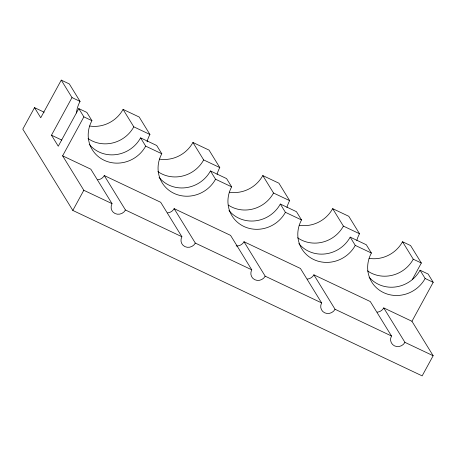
<?xml version="1.0" encoding="UTF-8"?>
<svg xmlns="http://www.w3.org/2000/svg" width="456" height="456" viewBox="0 0 456 456"><rect width="100%" height="100%" fill="white"/><g stroke="black" fill="none" stroke-linecap="round" stroke-linejoin="round"><path stroke-width="0.68" d="M44.175 112.216L34.525 107.644L22.8 129.145L72.823 210.438L422.153 375.881L433.149 355.72L411.95 321.28L383.735 307.914A7.78 7.302 -31.6 0 1 377.203 312.143M76.46 112.997A31.128 29.195 -31.6 0 1 80.056 101.386L69.318 83.938L61.258 80.119L40.744 117.751L34.525 107.644M411.95 321.28L433.2 282.304L425.14 278.485A31.128 29.195 -31.6 0 1 383.61 292.638A31.128 29.195 -31.6 0 1 371.395 253.034L355.27 245.396A31.128 29.195 -31.6 0 1 313.745 259.549A31.128 29.195 -31.6 0 1 301.53 219.946L285.405 212.308A31.128 29.195 -31.6 0 1 243.88 226.461A31.128 29.195 -31.6 0 1 231.665 186.857L215.54 179.219A31.128 29.195 -31.6 0 1 174.015 193.372A31.128 29.195 -31.6 0 1 161.794 153.763L145.675 146.131A31.128 29.195 -31.6 0 1 104.145 160.284A31.128 29.195 -31.6 0 1 91.93 120.675L86.839 112.41L78.78 108.591L58.265 146.222L51.482 135.198L71.997 97.573L61.258 80.119M433.149 355.72L404.934 342.359A7.78 7.302 -31.6 0 1 394.548 345.899A7.78 7.302 -31.6 0 1 391.499 335.998L335.063 309.271A7.78 7.302 -31.6 0 1 324.683 312.81A7.78 7.302 -31.6 0 1 321.628 302.909L265.198 276.182A7.78 7.302 -31.6 0 1 254.818 279.722A7.78 7.302 -31.6 0 1 251.763 269.821L195.333 243.094A7.78 7.302 -31.6 0 1 184.954 246.633A7.78 7.302 -31.6 0 1 181.898 236.732L125.468 210.005A7.78 7.302 -31.6 0 1 115.083 213.545A7.78 7.302 -31.6 0 1 112.028 203.638L83.813 190.277L62.62 155.832L83.87 116.861L78.78 108.591M72.823 210.438L83.813 190.277M412.247 279.67L421.333 263.015L410.588 245.562L402.528 241.743A31.128 29.195 -31.6 0 1 369.103 258.381M89.638 126.027A31.128 29.195 -31.6 0 0 123.063 109.389L139.188 117.027L149.927 134.474A31.128 29.195 -31.6 0 0 147.049 141.867M159.503 159.115A31.128 29.195 -31.6 0 0 192.928 142.477L209.053 150.115L219.792 167.569A31.128 29.195 -31.6 0 0 217.079 174.323M229.368 192.204A31.128 29.195 -31.6 0 0 262.798 175.566L278.918 183.204L289.657 200.657A31.128 29.195 -31.6 0 0 286.944 207.412M299.233 225.292A31.128 29.195 -31.6 0 0 332.663 208.654L348.783 216.292L359.527 233.746A31.128 29.195 -31.6 0 0 356.809 240.5M71.997 97.573L80.056 101.386M123.063 109.389L133.802 126.842L149.927 134.474M192.928 142.477L203.667 159.931L219.792 167.569M262.798 175.566L273.537 193.019L289.657 200.657M332.663 208.654L343.402 226.108L359.527 233.746M402.528 241.743L413.267 259.196L421.333 263.015M89.216 144.296A31.128 29.195 -31.6 0 0 140.585 137.866L156.71 145.498L161.794 153.763M159.081 177.384A31.128 29.195 -31.6 0 0 210.45 170.954L226.575 178.587L231.665 186.857M228.952 210.472A31.128 29.195 -31.6 0 0 280.32 204.043L296.44 211.675L301.53 219.946M298.817 243.561A31.128 29.195 -31.6 0 0 350.185 237.131L366.31 244.764L371.395 253.034M369.126 277.191A31.128 29.195 -31.6 0 0 420.05 270.22L428.116 274.039L433.2 282.304M83.87 116.861L91.93 120.675M51.482 135.198L61.777 140.077M62.62 155.832L90.835 169.199L112.028 203.638M97.738 179.789A7.78 7.302 -31.6 0 0 104.27 175.56L160.7 202.287L181.898 236.732M167.603 212.878A7.78 7.302 -31.6 0 0 174.135 208.648L230.565 235.376L251.763 269.821M236.14 245.961A7.78 7.302 -31.6 0 0 244 241.737L300.436 268.464L321.628 302.909M307.338 279.055A7.78 7.302 -31.6 0 0 313.87 274.825L370.3 301.553L391.499 335.998M420.05 270.22L425.14 278.485M350.185 237.131L355.27 245.396M383.735 307.914L404.934 342.359M280.32 204.043L285.405 212.308M313.87 274.825L335.063 309.271M210.45 170.954L215.54 179.219M244 241.737L265.198 276.182M140.585 137.866L145.675 146.131M174.135 208.648L195.333 243.094M104.27 175.56L125.468 210.005M413.267 259.196A31.128 29.195 -31.6 0 1 367.485 270.864M133.802 126.842A31.128 29.195 -31.6 0 1 88.019 138.51M343.402 226.108A31.128 29.195 -31.6 0 1 297.62 237.775M203.667 159.931A31.128 29.195 -31.6 0 1 157.884 171.599M273.537 193.019A31.128 29.195 -31.6 0 1 228.331 205.086"/></g></svg>
